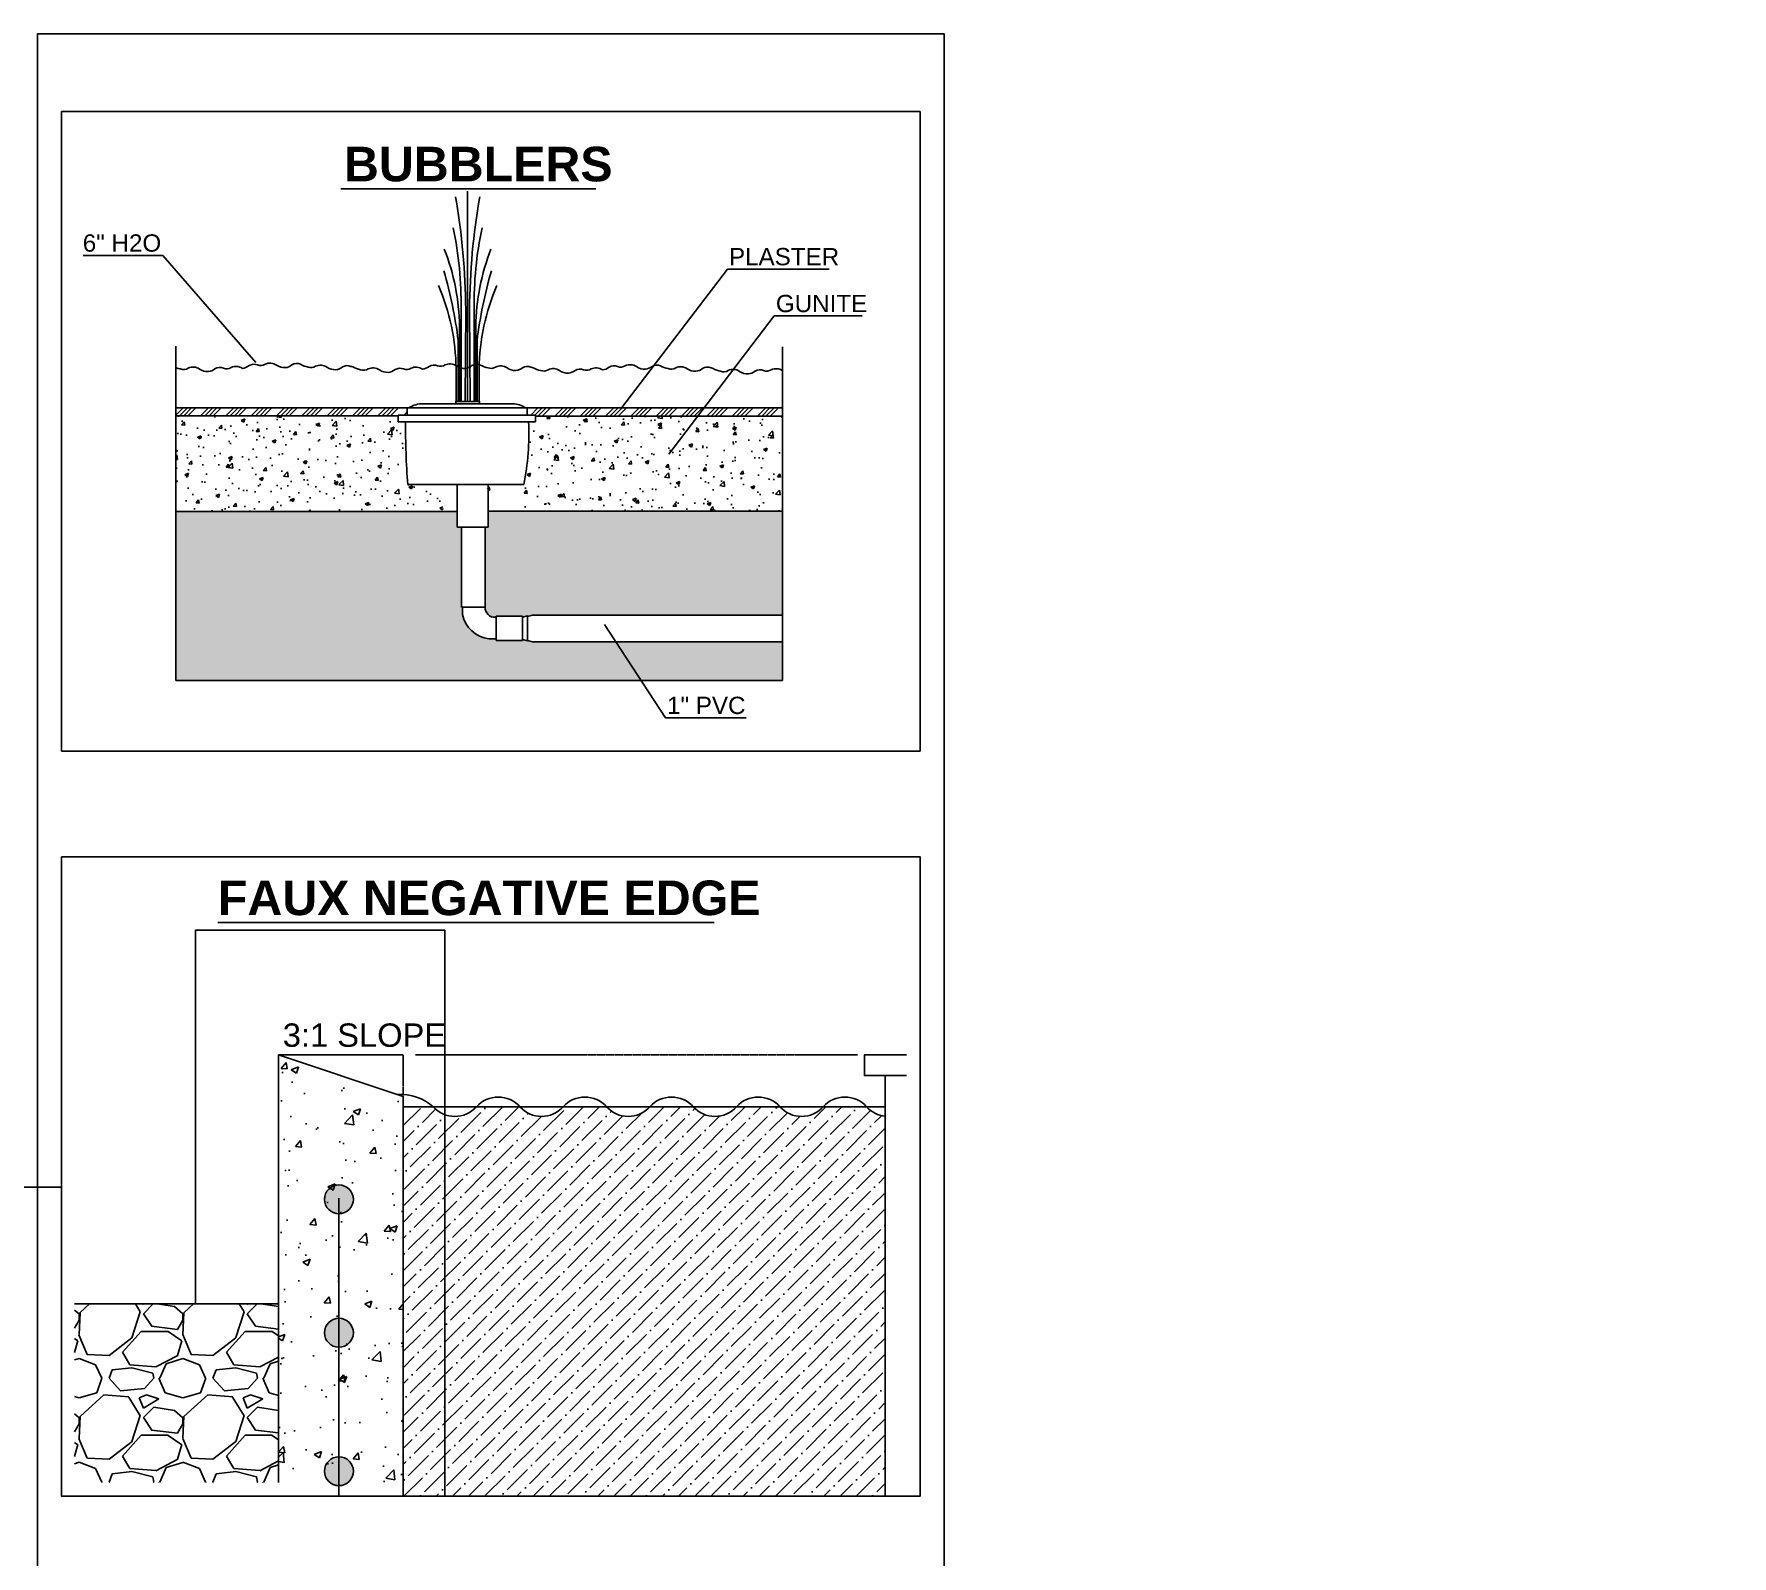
# Model space of a CAD drawing. Header units: inches. Extents: x 1 to 3312, y -950 to 1520.
# Drawn here: x 2821.9 to 3312.5, y 424.1 to 864 of the extents above; entities that cross this region are included whole.
import ezdxf
from ezdxf import colors
from ezdxf.entities.mleader import LeaderData, LeaderLine
from ezdxf.math import Vec2, Vec3

# ---------------------------------------------------------------- set-up
doc = ezdxf.new("R2010")
doc.units = ezdxf.units.IN
doc.header["$MEASUREMENT"] = 0
doc.linetypes.add('DOT3', pattern=[0.1, 0.05, -0.05])
doc.layers.add('2 Project Detail', color=7, linetype='Continuous')
doc.styles.get("Standard").update_dxf_attribs({"font": 'arial.ttf'})
pattern_1 = [(45, (-1591.912, -568.58), (-3.6592776, 3.6592776), []), (45, (-1590.692, -568.58), (-3.6592776, 3.6592776), []), (45, (-1589.4723, -568.58), (-3.6592776, 3.6592776), []), (45, (-1588.2526, -568.58), (-3.6592776, 3.6592776), [])]
pattern_2 = [(50, (-1591.912, -568.58), (10.758903, -0.941282), [1.125, -12.375]), (355, (-1591.912, -568.58), (-2.08127, 11.282882), [0.9, -9.9]), (100.45144, (-1591.015, -568.659), (8.677633, 10.3416), [0.956103, -10.517132]), (46.1842, (-1591.912, -565.58), (16.00862, -2.48279), [1.6875, -18.5625]), (96.63564, (-1590.578, -565.787), (14.01993, 14.61178), [1.434155, -15.775706]), (351.18416, (-1591.912, -565.58), (14.01993, 14.61178), [1.35, -14.85]), (21, (-1590.412, -566.33), (8.953606, -6.039283), [1.125, -12.375]), (326, (-1590.412, -566.33), (3.64973, 10.87725), [0.9, -9.9]), (71.45144, (-1589.666, -566.833), (12.603336, 4.837967), [0.956103, -10.517132]), (37.5, (-1591.912, -568.58), (0.1823978, 4.9934078), [0, -9.78, 0, -10.05, 0, -9.9375]), (7.5, (-1591.912, -568.58), (3.946043, 5.9161757), [0, -5.73, 0, -9.555, 0, -3.7875]), (327.5, (-1595.257, -568.58), (8.0073365, -0.338323), [0, -3.75, 0, -11.7, 0, -15.525]), (317.5, (-1596.757, -568.58), (8.747793, 1.501575), [0, -4.875, 0, -7.77, 0, -11.025])]

msp = doc.modelspace()

# ---------------------------------------------------------------- hatches: boundary and pattern name
at = {"ltscale": 0.5}
h = msp.add_hatch(dxfattribs=at)
h.set_pattern_fill('ANSI34', color=0, scale=6.9)
h.set_pattern_definition(pattern_1)
h.paths.add_polyline_path([(2929.67558, 755.95495), (2862.89147, 755.95495), (2862.89147, 753.68821), (2927.12431, 753.68821), (2927.12431, 753.90577), (2929.67558, 753.90577)])
h = msp.add_hatch(dxfattribs=at)
h.set_pattern_fill('ANSI34', color=0, scale=6.9)
h.set_pattern_definition(pattern_1)
h.paths.add_polyline_path([(3038.13129, 755.95495), (2964.3881, 755.95495), (2964.3881, 753.90577), (2966.73872, 753.90577), (2966.73872, 753.55243), (3038.13129, 753.55243)])
at = {"ltscale": 0.5, "true_color": 0x939598}
h = msp.add_hatch(dxfattribs=at)
h.set_pattern_fill('AR-CONC', color=252, scale=1.5)
h.set_pattern_definition(pattern_2)
h.paths.add_polyline_path([(2929.24376, 751.97788), (2927.12431, 751.97788), (2927.12431, 753.68821), (2862.89147, 753.68821), (2862.89147, 726.01147), (2939.98877, 726.01147), (2939.98877, 733.8042), (2934.10582, 733.8042), (2929.86147, 733.8042, -0.021975944)])
h.paths.add_polyline_path([(2953.89899, 733.8042), (2952.92526, 733.8042), (2952.92526, 726.09286), (2953.89899, 726.09286)])
h = msp.add_hatch(dxfattribs=at)
h.set_pattern_fill('AR-CONC', color=252, scale=1.5)
h.set_pattern_definition(pattern_2)
h.paths.add_polyline_path([(3038.13129, 753.55243), (2966.73872, 753.55243), (2966.73872, 751.97788), (2964.7839, 751.97788, -0.056354136), (2963.42724, 733.8042), (2962.87257, 733.8042), (2962.87257, 726.09286), (3038.13129, 726.09286)])
at = {"ltscale": 0.5, "true_color": 0xc7c8ca}
h = msp.add_hatch(color=9, dxfattribs=at)
h.dxf.hatch_style = 1
h.paths.add_polyline_path([(3038.13129, 726.09286), (2953.07433, 726.09286), (2953.07433, 721.46967), (2952.21782, 721.46967), (2952.21782, 698.35311, 0.438333418), (2955.17081, 695.43853), (2955.38363, 695.43853), (2955.38363, 695.75341), (2963.04279, 695.75341), (2963.04279, 695.44156), (2964.45824, 695.83395), (2965.8737, 696.06397), (2970.75334, 696.06397), (3038.13129, 696.06397)])
h = msp.add_hatch(color=9, dxfattribs=at)
h.dxf.hatch_style = 1
h.paths.add_polyline_path([(2945.40366, 721.46967), (2944.10075, 721.46967), (2944.10075, 726.01147), (2862.89147, 726.01147), (2862.89147, 677.22821), (3038.13129, 677.22821), (3038.13129, 688.38029), (2970.75334, 688.38029), (2965.8737, 688.38029), (2964.45824, 688.77268), (2964.45824, 688.65252), (2963.04279, 689.04491), (2963.04279, 688.73306), (2955.38363, 688.73306), (2955.38363, 689.18427), (2953.28727, 689.18427, -0.32106333), (2945.70811, 696.22654), (2945.70811, 698.35311), (2945.40366, 698.35311)])
at = {"ltscale": 0.5, "transparency": 33554495}
h = msp.add_hatch(dxfattribs=at)
h.set_pattern_fill('AR-CONC', color=8, scale=3)
h.set_pattern_definition([(50, (-596.997, -7943.62), (21.517805, -1.882564), [2.25, -24.75]), (355, (-596.997, -7943.62), (-4.16254, 22.565764), [1.8, -19.8]), (100.45144, (-595.203, -7943.776), (17.355265, 20.6832), [1.912206, -21.034263]), (46.1842, (-596.997, -7937.62), (32.01724, -4.96558), [3.375, -37.125]), (96.63564, (-594.328, -7938.033), (28.03986, 29.22356), [2.86831, -31.55141]), (351.18416, (-596.997, -7937.62), (28.03986, 29.22356), [2.7, -29.7]), (21, (-593.997, -7939.12), (17.90721, -12.078567), [2.25, -24.75]), (326, (-593.997, -7939.12), (7.29946, 21.7545), [1.8, -19.8]), (71.45144, (-592.504, -7940.126), (25.20667, 9.675935), [1.912206, -21.034263]), (37.5, (-596.9965, -7943.619), (0.3647957, 9.9868156), [0, -19.56, 0, -20.1, 0, -19.875]), (7.5, (-596.997, -7943.619), (7.892086, 11.832351), [0, -11.46, 0, -19.11, 0, -7.575]), (327.5, (-603.6865, -7943.619), (16.014673, -0.676646), [0, -7.5, 0, -23.4, 0, -31.05]), (317.5, (-606.687, -7943.62), (17.495585, 3.00315), [0, -9.75, 0, -15.54, 0, -22.05])])
h.paths.add_polyline_path([(2892.53295, 445.40408), (2928.53295, 445.40408), (2928.53295, 556.99569), (2892.53295, 568.99569)])
at = {"ltscale": 0.5, "true_color": 0x105689}
h = msp.add_hatch(dxfattribs=at)
h.set_pattern_fill('ANSI36', color=146, scale=26.4)
h.set_pattern_definition([(45, (-1301.142, -3872.443), (1.7500893, 6.416994), [8.25, -1.65, 0, -1.65])])
h.paths.add_polyline_path([(3067.7962, 551.23157, -0.186802132), (3062.41475, 553.99569), (3049.89295, 553.99569, -0.448881831), (3037.37115, 553.99569), (3024.84935, 553.99569, -0.448881831), (3012.32755, 553.99569), (2999.80574, 553.99569, -0.448881831), (2987.28394, 553.99569), (2974.76214, 553.99569, -0.448881831), (2962.24034, 553.99569), (2949.71853, 553.99569, -0.309445749), (2940.53295, 551.71228), (2940.53295, 441.45301), (3067.7962, 441.45301)])
h.paths.add_polyline_path([(2940.53295, 551.71228, -0.122429996), (2937.19673, 553.99569), (2928.53295, 553.99569), (2928.53295, 441.45301), (2940.53295, 441.45301)])
h = msp.add_hatch(dxfattribs=at)
h.set_pattern_fill('ANSI36', color=146, scale=26.4)
h.set_pattern_definition([(45, (-412.295, -1008.9494), (1.7500893, 6.416994), [8.25, -1.65, 0, -1.65])])
h.paths.add_polyline_path([(2377.05157, 220.36374), (2423.53452, 220.36374), (2423.53452, 235.34418), (2377.05157, 235.34418)], flags=9)
h.paths.add_polyline_path([(2297.81892, 221.59038), (2351.67158, 221.59038), (2351.67158, 229.83322), (2297.81892, 229.83322)], flags=9)
h.paths.add_polyline_path([(2338.13667, 211.75023), (2365.91293, 211.75023), (2365.91293, 219.99307), (2338.13667, 219.99307)], flags=9)
h.paths.add_polyline_path([(2295.0144, 238.21381), (2324.63868, 238.21381), (2324.63868, 248.32859), (2295.0144, 248.32859)], flags=9)
h.paths.add_polyline_path([(2810.60319, 255.08855), (2854.21301, 255.08855), (2854.21301, 263.33139), (2810.60319, 263.33139)], flags=9)
h.paths.add_polyline_path([(2828.76742, 191.05562), (2914.27901, 191.05562), (2914.27901, 199.29846), (2828.76742, 199.29846)], flags=9)
h.paths.add_polyline_path([(2783.37482, 225.60287), (2868.88641, 225.60287), (2868.88641, 233.84571), (2783.37482, 233.84571)], flags=9)
h.paths.add_polyline_path([(3272.96725, 454.33976), (3301.6924, 454.33976), (3301.6924, 458.73315), (3272.96725, 458.73315)], flags=9)
h.paths.add_polyline_path([(3273.44729, 423.84545), (3301.29241, 423.84545), (3301.29241, 428.24174), (3273.44729, 428.24174)], flags=9)
h.paths.add_polyline_path([(3272.8317, 428.90386), (3305.29626, 428.90386), (3305.29626, 433.30015), (3272.8317, 433.30015)], flags=9)
h.paths.add_polyline_path([(3272.65378, 437.65912), (3310.61491, 437.65912), (3310.61491, 442.05542), (3272.65378, 442.05542)], flags=9)
h.paths.add_polyline_path([(3272.96725, 447.49886), (3312.03253, 447.49886), (3312.03253, 451.89225), (3272.96725, 451.89225)], flags=9)
h.paths.add_polyline_path([(3272.66344, 412.67897), (3312.45225, 412.67897), (3312.45225, 417.01731), (3272.66344, 417.01731)], flags=9)
h.paths.add_polyline_path([(3272.67793, 404.07435), (3289.4816, 404.07435), (3289.4816, 408.32574), (3272.67793, 408.32574)], flags=9)
h.paths.add_polyline_path([(3067.78337, 407.87521), (3084.15234, 407.87521), (3084.15234, 412.2715), (3067.78337, 412.2715)], flags=9)
h.paths.add_polyline_path([(3056.16499, 428.75227), (3089.07487, 428.75227), (3089.07487, 433.14566), (3056.16499, 433.14566)], flags=9)
h.paths.add_polyline_path([(3055.98658, 434.42423), (3091.9674, 434.42423), (3091.9674, 438.82052), (3055.98658, 438.82052)], flags=9)
h.paths.add_polyline_path([(3055.98658, 445.43179), (3093.94964, 445.43179), (3093.94964, 449.82808), (3055.98658, 449.82808)], flags=9)
h.paths.add_polyline_path([(3055.98706, 412.47036), (3092.19103, 412.47036), (3092.19103, 416.86376), (3055.98706, 416.86376)], flags=9)
h.paths.add_polyline_path([(3055.98658, 400.77087), (3093.94771, 400.77087), (3093.94771, 405.16717), (3055.98658, 405.16717)], flags=9)
h.paths.add_polyline_path([(2476.77988, -720.63673), (2701.29849, -720.63673), (2701.29849, -649.34096), (2476.77988, -649.34096)], flags=9)
h.paths.add_polyline_path([(2783.54271, -924.37996), (2886.88241, -924.37996), (2886.88241, -909.39952), (2783.54271, -909.39952)], flags=9)
h.paths.add_polyline_path([(2612.28279, -923.36801), (2696.17602, -923.36801), (2696.17602, -913.53403), (2612.28279, -913.53403)], flags=9)
h.paths.add_polyline_path([(2612.51222, -912.24614), (2690.63396, -912.24614), (2690.63396, -902.41215), (2612.51222, -902.41215)], flags=9)
h.paths.add_polyline_path([(2612.51222, -900.27654), (2660.63722, -900.27654), (2660.63722, -890.44256), (2612.51222, -890.44256)], flags=9)
h.paths.add_polyline_path([(2612.32341, -866.47185), (2640.64047, -866.47185), (2640.64047, -856.63786), (2612.32341, -856.63786)], flags=9)
h.paths.add_polyline_path([(2612.32341, -855.39047), (2652.13136, -855.39047), (2652.13136, -845.55648), (2612.32341, -845.55648)], flags=9)
h.paths.add_polyline_path([(2612.45688, -833.24104), (2746.85141, -833.24104), (2746.85141, -823.40705), (2612.45688, -823.40705)], flags=9)
h.paths.add_polyline_path([(2612.51222, -845.51979), (2758.76873, -845.51979), (2758.76873, -835.68581), (2612.51222, -835.68581)], flags=9)
h.paths.add_polyline_path([(2612.45688, -823.09959), (2766.48357, -823.09959), (2766.48357, -813.26561), (2612.45688, -813.26561)], flags=9)
h.paths.add_polyline_path([(2612.45688, -812.01815), (2753.16977, -812.01815), (2753.16977, -802.18416), (2612.45688, -802.18416)], flags=9)
h.paths.add_polyline_path([(2612.51222, -800.93351), (2754.20167, -800.93351), (2754.20167, -791.09953), (2612.51222, -791.09953)], flags=9)
h.paths.add_polyline_path([(2612.51222, -788.90205), (2692.70427, -788.90205), (2692.70427, -779.06807), (2612.51222, -779.06807)], flags=9)
h.paths.add_polyline_path([(2612.28422, -778.30892), (2705.4255, -778.30892), (2705.4255, -768.47493), (2612.28422, -768.47493)], flags=9)
h.paths.add_polyline_path([(2462.27461, -922.30916), (2527.26484, -922.30916), (2527.26484, -912.47517), (2462.27461, -912.47517)], flags=9)
h.paths.add_polyline_path([(2462.27461, -911.33325), (2543.8957, -911.33325), (2543.8957, -901.49926), (2462.27461, -901.49926)], flags=9)
h.paths.add_polyline_path([(2462.0597, -899.13067), (2515.73157, -899.13067), (2515.73157, -889.29669), (2462.0597, -889.29669)], flags=9)
h.paths.add_polyline_path([(2462.49264, -864.70511), (2523.76868, -864.70511), (2523.76868, -854.87113), (2462.49264, -854.87113)], flags=9)
h.paths.add_polyline_path([(2462.27454, -854.24229), (2539.12024, -854.24229), (2539.12024, -844.40831), (2462.27454, -844.40831)], flags=9)
h.paths.add_polyline_path([(2462.0597, -844.58294), (2573.72962, -844.58294), (2573.72962, -834.74896), (2462.0597, -834.74896)], flags=9)
h.paths.add_polyline_path([(2462.0597, -821.44444), (2508.52129, -821.44444), (2508.52129, -811.61045), (2462.0597, -811.61045)], flags=9)
h.paths.add_polyline_path([(2462.0597, -833.61374), (2535.50696, -833.61374), (2535.50696, -823.77975), (2462.0597, -823.77975)], flags=9)
h.paths.add_polyline_path([(2462.05976, -811.00026), (2513.71666, -811.00026), (2513.71666, -801.16627), (2462.05976, -801.16627)], flags=9)
h.paths.add_polyline_path([(2462.05976, -798.00921), (2504.82994, -798.00921), (2504.82994, -788.17523), (2462.05976, -788.17523)], flags=9)
h.paths.add_polyline_path([(2462.05976, -775.84739), (2608.16328, -775.84739), (2608.16328, -766.01341), (2462.05976, -766.01341)], flags=9)
h.paths.add_polyline_path([(2462.05976, -786.35302), (2505.19127, -786.35302), (2505.19127, -776.51903), (2462.05976, -776.51903)], flags=9)
h.paths.add_polyline_path([(2752.77591, -615.3508), (2850.97509, -615.3508), (2850.97509, -586.96608), (2752.77591, -586.96608)], flags=9)
h.paths.add_polyline_path([(2844.95289, 113.4854), (2844.95289, 24.18785), (2895.47935, 33.26723), (2865.57964, 63.16694), (2865.57964, 116.80738)])
at = {"layer": '2 Project Detail', "ltscale": 0.5}
h = msp.add_hatch(color=0, dxfattribs=at)
h.dxf.hatch_style = 1
edge = h.paths.add_edge_path()
edge.add_arc((2909.97581, 527.23461), 4.17051, 0, 360)
at = {"layer": '2 Project Detail', "ltscale": 0.5, "true_color": 0xc7c8ca}
h = msp.add_hatch(dxfattribs=at)
h.set_pattern_fill('GRAVEL', color=9, scale=30)
h.set_pattern_definition([(228.012788, (-16013.7118, 1465.3482), (-240, -270), [4.03608, -399.57264]), (184.969741, (-16016.4118, 1462.3482), (360, 30), [6.92604, -685.677743]), (132.510447, (-16023.3118, 1461.7482), (300, -330), [4.88364, -483.48098]), (267.273689, (-16035.0118, 1454.2482), (30, 600), [6.30714, -624.40674]), (292.833654, (-16035.3118, 1447.9482), (-150, 360), [6.18465, -612.281194]), (357.273689, (-16032.9118, 1442.2482), (-600, 30), [6.30714, -624.40674]), (37.6942405, (-16026.6118, 1441.9482), (-390, -300), [8.34087, -825.745456]), (72.2553284, (-16020.0118, 1447.0482), (210, 660), [7.87464, -779.589645]), (121.429566, (-16017.6118, 1454.5482), (-240, 390), [6.3285, -626.522193]), (175.236358, (-16020.9118, 1459.9482), (330, -30), [7.22496, -354.022877]), (222.397438, (-16028.1118, 1460.54825), (-360, -330), [9.34344, -925.00125]), (138.814075, (-16005.3118, 1453.9482), (-210, 180), [3.18903, -315.715344]), (171.469234, (-16007.7118, 1456.0482), (390, -60), [6.06711, -600.645342]), (225, (-16013.712, 1456.948), (-3e-15, -30), [4.24263, -38.183777]), (203.19859, (-16015.812, 1460.5482), (150, 60), [2.28474, -226.188453]), (291.80141, (-16017.912, 1459.648), (-30, 90), [3.23109, -158.323854]), (30.963757, (-16016.712, 1456.648), (90, 60), [5.24787, -169.680687]), (161.56505, (-16012.212, 1459.348), (60, -30), [3.79473, -91.0736]), (16.38954, (-16035.3118, 1459.6482), (300, 90), [5.316, -526.285354]), (70.346176, (-16030.2118, 1461.1482), (-120, -330), [4.45983, -441.522232]), (293.19859, (-16012.212, 1465.3482), (-60, 150), [4.56945, -223.903743]), (343.61046, (-16010.4118, 1461.1482), (-300, 90), [5.316, -526.285354]), (339.443955, (-16035.312, 1441.0482), (-150, 60), [5.1264, -251.193712]), (294.77514, (-16030.5118, 1439.2482), (-150, 330), [4.29534, -425.23929]), (66.80141, (-16011.912, 1435.3482), (60, 150), [4.56945, -223.903743]), (17.354025, (-16010.1118, 1439.5482), (-390, -120), [5.02893, -497.86271]), (69.443955, (-16026.612, 1435.3482), (-60, -150), [2.5632, -253.756912]), (101.309932, (-16013.712, 1435.348), (-30, 120), [1.5297, -151.440885]), (165.963757, (-16014.012, 1436.848), (90, -30), [6.18465, -117.50852]), (186.009006, (-16020.0118, 1438.3482), (300, 30), [5.7315, -567.417695]), (303.69007, (-16016.712, 1453.948), (-30, 60), [4.32666, -103.83988]), (353.1572266, (-16014.3118, 1450.3482), (510, -60), [7.55382, -747.82688]), (60.945396, (-16006.8118, 1449.4482), (-120, -210), [3.08868, -305.780224]), (90, (-16005.312, 1452.148), (-30, 30), [1.8, -28.2]), (120.256437, (-16020.6118, 1439.2482), (120, -210), [4.16772, -412.6056]), (48.012788, (-16022.7118, 1442.8482), (240, 270), [8.07216, -395.53656]), (0, (-16017.312, 1448.848), (30, 30), [7.8, -22.2]), (325.304846, (-16009.5118, 1448.8482), (300, -210), [4.74342, -469.59823]), (254.054604, (-16005.612, 1446.1482), (-30, -120), [4.36806, -214.035237]), (207.645975, (-16006.8118, 1441.9482), (-570, -300), [7.11195, -704.084225]), (175.426079, (-16013.1118, 1438.6482), (-390, 30), [7.52397, -744.8722])])
h.paths.add_polyline_path([(2833.61057, 445.40408), (2892.53295, 445.40408), (2892.53295, 496.99569), (2833.61057, 496.99569)])
at = {"layer": '2 Project Detail', "ltscale": 0.5}
h = msp.add_hatch(color=0, dxfattribs=at)
h.dxf.hatch_style = 1
edge = h.paths.add_edge_path()
edge.add_arc((2909.97581, 488.67785), 4.17051, 0, 360)
h = msp.add_hatch(color=0, dxfattribs=at)
h.dxf.hatch_style = 1
edge = h.paths.add_edge_path()
edge.add_arc((2909.97581, 448.6677), 4.17051, 0, 360)

# ---------------------------------------------------------------- linework, layer by layer
at = {"color": 146, "ltscale": 0.5, "true_color": 0x105689}
for p, q in [((2947.15656, 758.07547), (2947.15656, 818.62438)), ((2945.24688, 758.07547), (2945.24688, 788.30991)), ((2949.06624, 758.07547), (2949.06624, 788.30991)), ((2946.43268, 758.07547), (2946.61065, 784.436)), ((2947.85786, 758.07547), (2947.70248, 784.436)), ((2944.43475, 758.07547), (2944.43475, 775.44778)), ((2944.81742, 758.07547), (2944.81742, 779.47836)), ((2949.4957, 758.07547), (2949.4957, 779.47836)), ((2949.87838, 758.07547), (2949.87838, 775.44778)), ((2943.82252, 758.07547), (2943.82252, 767.25603)), ((2950.49061, 758.07547), (2950.49061, 767.25603))]:
    msp.add_line(p, q, dxfattribs=at)
at = {"color": 0, "ltscale": 0.5}
for p, q in [((2862.89147, 755.95495), (2862.89147, 773.78786)), ((3038.13129, 677.22821), (3038.13129, 773.56096)), ((2862.89147, 755.95495), (3038.13129, 755.95495)), ((2862.89147, 755.95495), (2862.89147, 677.22821)), ((2934.32492, 757.15027), (2960.1965, 757.15027)), ((2862.89147, 753.68821), (2927.12431, 753.68821)), ((2966.73872, 753.55243), (3038.13129, 753.55243)), ((2934.10582, 733.8042), (2929.86147, 733.8042)), ((2963.42724, 733.8042), (2934.10582, 733.8042)), ((2944.10075, 733.8042), (2944.10075, 721.46967)), ((2953.07433, 721.46967), (2953.07433, 733.8042)), ((2953.07433, 726.09286), (3038.13129, 726.09286)), ((2862.89147, 726.01147), (2944.10075, 726.01147)), ((2944.10075, 721.46967), (2953.07433, 721.46967)), ((2945.40366, 721.46967), (2945.40366, 698.35311)), ((2945.40366, 698.35311), (2952.21782, 698.35311)), ((2945.70811, 696.22654), (2945.70811, 698.35311)), ((2955.38363, 695.75341), (2963.04279, 695.75341)), ((2955.38363, 695.75341), (2955.38363, 688.73306)), ((2963.04279, 695.75341), (2963.04279, 688.73306)), ((2953.28727, 689.18427), (2955.38363, 689.18427)), ((2955.38363, 688.73306), (2963.04279, 688.73306)), ((2963.04279, 689.04491), (2964.45824, 688.65252)), ((2964.45824, 688.77268), (2965.8737, 688.38029)), ((2965.8737, 688.38029), (2970.75334, 688.38029)), ((2970.75334, 688.38029), (3038.13129, 688.38029)), ((2862.89147, 677.22821), (3038.13129, 677.22821))]:
    msp.add_line(p, q, dxfattribs=at)
at = {"color": 7, "ltscale": 0.5}
for p, q in [((2892.53295, 445.40408), (2892.53295, 568.99569)), ((3067.7962, 556.99569), (3067.7962, 562.99569)), ((3067.7962, 441.45301), (3067.7962, 562.99569))]:
    msp.add_line(p, q, dxfattribs=at)
msp.add_line((3067.7962, 562.99569), (3073.92002, 562.99569))
at = {"color": 146, "true_color": 0x105689}
msp.add_line((2928.53295, 553.99569), (3067.7962, 553.99569), dxfattribs=at)
at = {"ltscale": 0.5}
msp.add_line((2628.08488, 530.73819), (2829.85843, 530.73819), dxfattribs=at)
at = {"color": 0, "ltscale": 0.5}
for points in [[(2822.85843, 3.52214), (3084.85843, 3.52214), (3084.85843, 864.03102), (2822.85843, 864.03102), (2822.85843, 3.52214)], [(2964.3881, 753.90577), (2929.67558, 753.90577), (2929.67558, 755.95495), (2964.3881, 755.95495)], [(2943.71923, 757.15027), (2950.5939, 757.15027), (2950.5939, 757.81396), (2943.71923, 757.81396)], [(2927.12431, 753.90577), (2966.73872, 753.90577), (2966.73872, 751.97788), (2927.12431, 751.97788)]]:
    msp.add_lwpolyline(points, close=True, dxfattribs=at)
at = {"color": 7, "ltscale": 0.5}
for points in [[(2829.85843, 841.57328), (3077.85843, 841.57328), (3077.85843, 656.77466), (2829.85843, 656.77466)], [(2829.85843, 626.25164), (3077.85843, 626.25164), (3077.85843, 441.45302), (2829.85843, 441.45302)], [(2829.85843, 626.25163), (3077.85843, 626.25163), (3077.85843, 441.45301), (2829.85843, 441.45301)]]:
    msp.add_lwpolyline(points, close=True, dxfattribs=at)
at = {"color": 0, "ltscale": 0.5}
msp.add_lwpolyline([(2952.21782, 721.46967), (2952.21782, 698.35311, 0.438333418), (2955.17081, 695.43853), (2955.38363, 695.43853)], format="xyb", dxfattribs=at)
for points in [[(2963.04279, 695.44156), (2964.45824, 695.83395), (2964.45824, 688.65252)], [(2964.45824, 695.67158), (2965.8737, 696.06397), (2970.75334, 696.06397), (3038.13129, 696.06397)]]:
    msp.add_lwpolyline(points, dxfattribs=at)
msp.add_lwpolyline([(3073.92002, 562.99569), (3061.7962, 562.99569), (3061.7962, 568.99569), (3073.92002, 568.99569)])
at = {"color": 146, "true_color": 0x105689}
msp.add_lwpolyline([(3067.7962, 551.23157, -0.186802132), (3062.41475, 553.99569, 0.448881831), (3049.89295, 553.99569, -0.448881831), (3037.37115, 553.99569, 0.448881831), (3024.84935, 553.99569, -0.448881831), (3012.32755, 553.99569, 0.448881831), (2999.80574, 553.99569, -0.448881831), (2987.28394, 553.99569, 0.448881831), (2974.76214, 553.99569, -0.448881831), (2962.24034, 553.99569, 0.448881831), (2949.71853, 553.99569, -0.448881831), (2937.19673, 553.99569, 0.200860536), (2926.94486, 557.52505)], format="xyb", dxfattribs=at)
at = {"color": 146, "ltscale": 0.5, "true_color": 0x105689}
for centre, radius, start, end in [((2745.92776, 782.63214), 200.69099, 0.5149949, 9.8431281), ((3148.38536, 782.63214), 200.69099, 170.1623957, 179.4850051), ((2841.49535, 786.37296), 103.76961, 358.9304575, 12.0489746), ((3052.81777, 786.37296), 103.76961, 167.9510254, 181.0695425), ((2879.89376, 778.3514), 64.93344, 0.994451, 21.2328876), ((3014.41936, 778.3514), 64.93344, 158.7671124, 179.005549), ((2811.79016, 758.65051), 133.70391, 7.2171608, 16.0133234), ((3082.52296, 758.65051), 133.70391, 163.9866766, 172.7828392), ((2881.56934, 766.64069), 62.25622, 0.566318, 23.3985695), ((3012.74378, 766.64069), 62.25622, 156.6014305, 179.433682), ((2865.33765, 773.74839), 6.62095, 248.3176091, 260.2699494), ((2865.10226, 769.44645), 2.39287, 248.3301259, 303.2097179), ((2867.83036, 764.43238), 3.32891, 55.9535549, 115.202535), ((2871.99075, 770.36595), 3.91882, 234.1223106, 273.9046478), ((2871.95193, 769.87248), 3.42989, 275.1129385, 310.1566799), ((2875.5595, 764.9569), 2.68537, 66.7961047, 121.315121), ((2877.50114, 769.64881), 2.39287, 248.3301259, 303.2097179), ((2880.22924, 764.63473), 3.32891, 55.9535549, 115.202535), ((2881.78731, 770.80926), 3.42989, 275.1129385, 310.1566799), ((2885.39488, 765.89368), 2.68537, 66.7961047, 121.315121), ((2887.33652, 770.58558), 2.39287, 248.3301259, 303.2097179), ((2890.06462, 765.57151), 3.32891, 55.9535549, 115.202535), ((2894.22501, 771.50509), 3.91882, 234.1223106, 273.9046478), ((2894.18619, 771.01161), 3.42989, 275.1129385, 310.1566799), ((2897.79376, 766.09604), 2.68537, 66.7961047, 121.315121), ((2902.16676, 774.2955), 6.62095, 239.9552539, 260.2699494), ((2901.93137, 769.99356), 2.39287, 248.3301259, 303.2097179), ((2904.65947, 764.97949), 3.32891, 55.9535549, 115.202535), ((2908.81986, 770.91306), 3.91882, 234.1223106, 273.9046478), ((2908.78105, 770.41959), 3.42989, 275.1129385, 310.1566799), ((2912.38862, 765.50401), 2.68537, 66.7961047, 121.315121), ((2912.97741, 765.32807), 2.6854, 66.7961436, 79.9364227), ((2917.35042, 773.52757), 6.62095, 239.9552539, 260.2699494), ((2917.11503, 769.22562), 2.39287, 248.3301259, 303.2097179), ((2919.84313, 764.21155), 3.32891, 55.9535549, 115.202535), ((2924.00352, 770.14513), 3.91882, 234.1223106, 273.9046478), ((2923.9647, 769.65165), 3.42989, 275.1129385, 310.1566799), ((2927.57228, 764.73608), 2.68537, 66.7961047, 121.315121), ((2929.51391, 769.42798), 2.39287, 248.3301259, 303.2097179), ((2932.24201, 764.41391), 3.32891, 55.9535549, 115.202535), ((2933.80008, 770.58843), 3.42989, 275.1129385, 310.1566799), ((2937.40765, 765.67286), 2.68537, 66.7961047, 121.315121), ((2939.34929, 770.36476), 2.39287, 248.3301259, 303.2097179), ((2942.07739, 765.35069), 3.32891, 55.9535549, 115.202535), ((2946.23778, 771.28427), 3.91882, 234.1223106, 273.9046478), ((2946.19896, 770.79079), 3.42989, 275.1129385, 310.1566799), ((2949.80654, 765.87521), 2.68537, 66.7961047, 121.315121), ((2954.17953, 774.07468), 6.62095, 239.9552539, 260.2699494), ((2953.94414, 769.77273), 2.39287, 248.3301259, 303.2097179), ((2956.67224, 764.75866), 3.32891, 55.9535549, 115.202535), ((2960.83263, 770.69224), 3.91882, 234.1223106, 273.9046478), ((2960.79382, 770.19876), 3.42989, 275.1129385, 310.1566799), ((2964.40139, 765.28319), 2.68537, 66.7961047, 121.315121), ((2964.99018, 765.10725), 2.6854, 66.7961436, 79.9364227), ((2969.36319, 773.30675), 6.62095, 239.9552539, 260.2699494), ((2969.1278, 769.0048), 2.39287, 248.3301259, 303.2097179), ((2971.8559, 763.99073), 3.32891, 55.9535549, 115.202535), ((2976.01629, 769.92431), 3.91882, 234.1223106, 273.9046478), ((2975.97747, 769.43083), 3.42989, 275.1129385, 310.1566799), ((2979.58505, 764.51525), 2.68537, 66.7961047, 121.315121), ((2981.52668, 769.20716), 2.39287, 248.3301259, 303.2097179), ((2984.25478, 764.19309), 3.32891, 55.9535549, 115.202535), ((2985.81285, 770.36761), 3.42989, 275.1129385, 310.1566799), ((2989.42042, 765.45203), 2.68537, 66.7961047, 121.315121), ((2991.36206, 770.14394), 2.39287, 248.3301259, 303.2097179), ((2994.09016, 765.12986), 3.32891, 55.9535549, 115.202535), ((2998.25055, 771.06344), 3.91882, 234.1223106, 273.9046478), ((2998.21173, 770.56997), 3.42989, 275.1129385, 310.1566799), ((3001.81931, 765.65439), 2.68537, 66.7961047, 121.315121), ((3006.1923, 773.85386), 6.62095, 239.9552539, 260.2699494), ((3005.95691, 769.55191), 2.39287, 248.3301259, 303.2097179), ((3008.68501, 764.53784), 3.32891, 55.9535549, 115.202535), ((3012.8454, 770.47142), 3.91882, 234.1223106, 273.9046478), ((3012.80659, 769.97794), 3.42989, 275.1129385, 310.1566799), ((3016.41416, 765.06237), 2.68537, 66.7961047, 121.315121), ((3017.00295, 764.88643), 2.6854, 66.7961436, 79.9364227), ((3021.37596, 773.08592), 6.62095, 239.9552539, 260.2699494), ((3021.14057, 768.78398), 2.39287, 248.3301259, 303.2097179), ((3023.86867, 763.76991), 3.32891, 55.9535549, 115.202535), ((3028.02906, 769.70348), 3.91882, 234.1223106, 273.9046478), ((3027.99025, 769.21001), 3.42989, 275.1129385, 310.1566799), ((3031.59782, 764.29443), 2.68537, 66.7961047, 121.315121), ((3033.53945, 768.98634), 2.39287, 248.3301259, 303.2097179), ((3036.26755, 763.97226), 3.32891, 55.9535549, 115.202535)]:
    msp.add_arc(centre, radius, start, end, dxfattribs=at)
at = {"color": 0, "ltscale": 0.5}
for centre, radius, start, end in [((2934.11774, 749.99387), 7.1594, 88.3417328, 123.6309455), ((2959.98932, 749.99387), 7.1594, 56.3690545, 88.3417328), ((3136.19795, 749.91474), 206.96447, 179.4288334, 184.4645383), ((2883.73894, 748.89038), 81.10374, 349.2799208, 2.1816911), ((2954.41599, 697.99867), 8.88637, 191.503098, 262.7027768)]:
    msp.add_arc(centre, radius, start, end, dxfattribs=at)
at = {"layer": '2 Project Detail', "color": 244, "linetype": 'DOT3', "ltscale": 0.5, "true_color": 0x991b1e}
msp.add_line((3059.83599, 568.99569), (2932.07621, 568.99569), dxfattribs=at)
at = {"layer": '2 Project Detail', "color": 0, "ltscale": 0.5}
msp.add_line((2909.97581, 527.56502), (2909.97581, 441.45301), dxfattribs=at)
at = {"layer": '2 Project Detail', "color": 251, "ltscale": 0.5, "true_color": 0x636466}
msp.add_lwpolyline([(2868.53295, 496.99569), (2868.53295, 604.99569), (2940.53295, 604.99569), (2940.53295, 441.45301)], dxfattribs=at)
at = {"layer": '2 Project Detail', "color": 0, "ltscale": 0.5}
msp.add_lwpolyline([(2928.53295, 441.45301), (2928.53295, 556.99569), (2892.53295, 568.99569), (2892.53295, 496.99569), (2833.61057, 496.99569)], dxfattribs=at)
at = {"layer": '2 Project Detail', "color": 244, "linetype": 'DOT3', "ltscale": 0.5, "true_color": 0x991b1e}
msp.add_lwpolyline([(2892.53295, 568.99569), (2928.53295, 568.99569), (2928.53295, 556.99569)], dxfattribs=at)
at = {"layer": '2 Project Detail', "color": 0, "ltscale": 0.5}
for centre in [(2909.97581, 527.23461), (2909.97581, 488.67785), (2909.97581, 448.6677)]:
    msp.add_circle(centre, 4.17051, dxfattribs=at)

# ---------------------------------------------------------------- texts
at = {"color": 244, "ltscale": 0.5, "true_color": 0x991b1e, "insert": (2893.75899, 578.06886), "char_height": 6.75, "attachment_point": 1}
msp.add_mtext_dynamic_manual_height_columns('3:1 SLOPE ', width=1798.3884892, gutter_width=180, heights=[0], dxfattribs=at)

# ---------------------------------------------------------------- leaders
ml = msp.add_multileader_mtext('Standard')
ml.set_content('{\\fArial|b1|i0|c0|p34;BUBBLERS }', color=256)
ml.set_leader_properties(color=256)
ml.build(insert=Vec2(0, 0))
ml.multileader.update_dxf_attribs({"text_left_attachment_type": 5, "text_right_attachment_type": 5, "dogleg_length": 0.36, "arrow_head_size": 0.36})
ctx = ml.context
ctx.base_point, ctx.char_height, ctx.arrow_head_size, ctx.landing_gap_size, ctx.plane_origin = Vec3(2911.24602, 819.25841), 10, 0.36, 0.18, Vec3(2966.12291, 707.87571)
ctx.left_attachment, ctx.right_attachment = 5, 5
notes = []
notes.append((ctx, [(0, (1, 1, 0), (2910.52602, 819.25841), (1, 0), 0.72, [(0, [(2911.42602, 819.25841)], 0, [])])]))
ctx.mtext.insert, ctx.mtext.flow_direction = Vec3(2911.42602, 831.42894), 5
ml = msp.add_multileader_mtext('Standard')
ml.set_content('6" H2O', color=256)
ml.set_leader_properties(color=256)
ml.build(insert=Vec2(0, 0))
ml.multileader.update_dxf_attribs({"text_left_attachment_type": 5, "text_right_attachment_type": 5, "dogleg_length": 0.36, "arrow_head_size": 0.18})
ctx = ml.context
ctx.base_point, ctx.char_height, ctx.arrow_head_size, ctx.landing_gap_size, ctx.plane_origin = Vec3(2836.45177, 800.02687), 5, 0.18, 0.09, Vec3(2675.55164, 781.78839)
ctx.left_attachment, ctx.right_attachment, ctx.text_align_type = 5, 5, 2
notes.append((ctx, [(1, (1, 1, 0), (2859.0825, 800.02687), (-1, 0), 0.36, [(0, [(2886.07972, 768.95757)], 0, [])])]))
ctx.mtext.insert, ctx.mtext.alignment, ctx.mtext.flow_direction = Vec3(2858.6325, 806.11554), 3, 5
ml = msp.add_multileader_mtext('Standard')
ml.set_content('PLASTER', color=256)
ml.set_leader_properties(color=256)
ml.build(insert=Vec2(0, 0))
ml.multileader.update_dxf_attribs({"text_left_attachment_type": 5, "text_right_attachment_type": 5, "dogleg_length": 0.36, "arrow_head_size": 0.18})
ctx = ml.context
ctx.base_point, ctx.char_height, ctx.arrow_head_size, ctx.landing_gap_size, ctx.plane_origin = Vec3(3022.57423, 796.09437), 5, 0.18, 0.09, Vec3(2901.23071, 777.8559)
ctx.left_attachment, ctx.right_attachment = 5, 5
notes.append((ctx, [(0, (1, 1, 0), (3022.21423, 796.09437), (1, 0), 0.36, [(0, [(2991.64348, 755.95495)], 0, [])])]))
ctx.mtext.insert, ctx.mtext.flow_direction = Vec3(3022.66423, 802.17964), 5
ml = msp.add_multileader_mtext('Standard')
ml.set_content('GUNITE', color=256)
ml.set_leader_properties(color=256)
ml.build(insert=Vec2(0, 0))
ml.multileader.update_dxf_attribs({"text_left_attachment_type": 5, "text_right_attachment_type": 5, "dogleg_length": 0.36, "arrow_head_size": 0.18})
ctx = ml.context
ctx.base_point, ctx.char_height, ctx.arrow_head_size, ctx.landing_gap_size, ctx.plane_origin = Vec3(3036.12313, 782.54548), 5, 0.18, 0.09, Vec3(2914.77961, 764.307)
ctx.left_attachment, ctx.right_attachment = 5, 5
notes.append((ctx, [(0, (1, 1, 0), (3035.76313, 782.54548), (1, 0), 0.36, [(0, [(3005.19238, 742.40605)], 0, [])])]))
ctx.mtext.insert, ctx.mtext.flow_direction = Vec3(3036.21313, 788.63074), 5
ml = msp.add_multileader_mtext('Standard')
ml.set_content('1" PVC ', color=256)
ml.set_leader_properties(color=256)
ml.build(insert=Vec2(0, 0))
ml.multileader.update_dxf_attribs({"text_left_attachment_type": 5, "text_right_attachment_type": 5, "dogleg_length": 0.36, "arrow_head_size": 0.18})
ctx = ml.context
ctx.base_point, ctx.char_height, ctx.arrow_head_size, ctx.landing_gap_size, ctx.plane_origin = Vec3(3004.68426, 666.40416), 5, 0.18, 0.09, Vec3(2873.82303, 690.78118)
ctx.left_attachment, ctx.right_attachment = 5, 5
notes.append((ctx, [(0, (1, 1, 0), (3004.32426, 666.40416), (1, 0), 0.36, [(0, [(2986.55851, 693.50588)], 0, [])])]))
ctx.mtext.insert, ctx.mtext.flow_direction = Vec3(3004.77426, 672.48942), 5
ml = msp.add_multileader_mtext('Standard')
ml.set_content('{\\fArial|b1|i0|c0|p34;FAUX NEGATIVE EDGE }', color=256)
ml.set_leader_properties(color=256)
ml.build(insert=Vec2(0, 0))
ml.multileader.update_dxf_attribs({"text_left_attachment_type": 5, "text_right_attachment_type": 5, "dogleg_length": 0.36, "arrow_head_size": 0.36})
ctx = ml.context
ctx.base_point, ctx.char_height, ctx.arrow_head_size, ctx.landing_gap_size, ctx.plane_origin = Vec3(2875.6692, 607.19755), 10, 0.36, 0.18, Vec3(2930.5461, 495.81485)
ctx.left_attachment, ctx.right_attachment, ctx.text_align_type = 5, 5, 1
notes.append((ctx, [(0, (1, 1, 0), (2874.9492, 607.19755), (1, 0), 0.72, [(0, [(2875.8492, 607.19755)], 0, [])])]))
ctx.mtext.insert, ctx.mtext.alignment, ctx.mtext.flow_direction = Vec3(2953.38331, 619.36808), 2, 5
for ctx, leaders in notes:
    for number, flags, end, landing, length, lines in leaders:
        leader = LeaderData()
        leader.index, (leader.has_last_leader_line, leader.has_dogleg_vector, leader.attachment_direction) = number, flags
        leader.last_leader_point, leader.dogleg_vector, leader.dogleg_length = Vec3(end), Vec3(landing), length
        for number, points, colour, breaks in lines:
            line = LeaderLine()
            line.index, line.vertices, line.color, line.breaks = number, Vec3.list(points), colors.encode_raw_color(colour), breaks
            leader.lines.append(line)
        ctx.leaders.append(leader)

doc.saveas('drawing.dxf')
